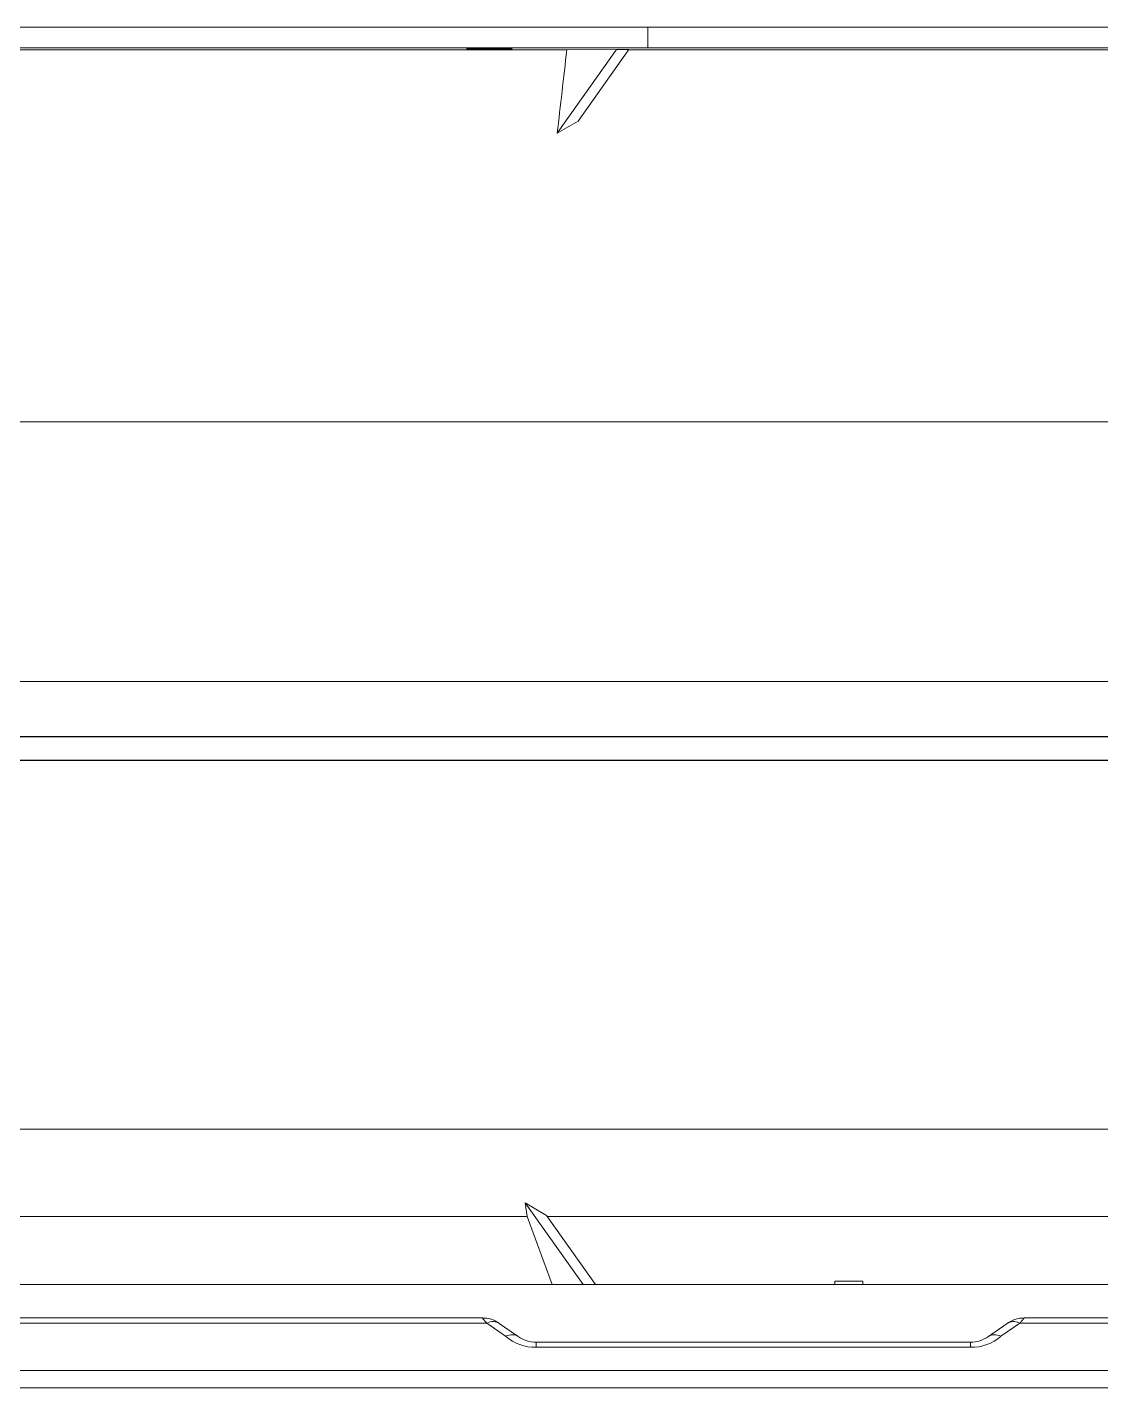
# Model space of a CAD drawing. Header units: millimetres. Extents: x 113490 to 142599, y -20467 to 115.
# Drawn here: x 126502.8 to 126810.1, y -6159.7 to -5770.2 of the extents above; entities that cross this region are included whole.
import ezdxf

# ---------------------------------------------------------------- set-up
doc = ezdxf.new("R2010")
doc.units = ezdxf.units.MM
doc.layers.add('DV1_0', color=7, linetype='Continuous')

msp = doc.modelspace()

# ---------------------------------------------------------------- linework, layer by layer
at = {"layer": 'DV1_0', "color": 7, "linetype": 'Continuous', "lineweight": 15}
for p, q in [((126680.43, -5770.18), (126386.09, -5770.18)), ((126680.43, -5770.18), (127064.76, -5770.18)), ((126680.43, -5770.18), (126680.43, -5776.08)), ((126680.43, -5776.08), (126386.09, -5776.08)), ((126409.24, -5776.68), (126657.28, -5776.68)), ((126628.99, -5776.33), (126628.65, -5776.35)), ((126641.21, -5776.35), (126641.54, -5776.33)), ((126654.53, -5800.53), (126671.51, -5776.53)), ((126671.51, -5776.53), (126657.28, -5776.68)), ((126660.5, -5797.09), (126675.03, -5776.55)), ((126675.03, -5776.55), (126671.51, -5776.53)), ((126674.93, -5776.68), (126859.5, -5776.68)), ((126680.43, -5776.08), (127064.76, -5776.08)), ((126654.53, -5800.53), (126660.5, -5797.09)), ((127010.76, -5973.34), (126055.76, -5973.34)), ((126997.05, -5973.22), (126069.47, -5973.22)), ((127010.76, -5980.02), (126055.76, -5980.02)), ((126997.16, -5980.14), (126069.36, -5980.14)), ((126998.76, -6085.69), (126067.76, -6085.69)), ((126645.41, -6106.81), (126651.51, -6110.43)), ((126645.41, -6106.81), (126645.9, -6110.72)), ((126661.94, -6130.18), (126645.41, -6106.81)), ((126645.9, -6110.72), (126420.62, -6110.72)), ((126645.9, -6110.72), (126653.1, -6130.18)), ((126665.47, -6130.18), (126651.51, -6110.43)), ((126859.02, -6110.72), (126651.54, -6110.72)), ((127030.6, -6130.18), (126036.69, -6130.18)), ((126734, -6129.18), (126742, -6129.18)), ((126734, -6129.18), (126734, -6130.18)), ((126742, -6130.18), (126742, -6129.18)), ((126633.04, -6139.68), (126433.48, -6139.68)), ((126637.95, -6141.28), (126637.71, -6141.11)), ((126643.34, -6145.05), (126637.95, -6141.28)), ((126783.37, -6141.28), (126777.99, -6145.05)), ((126783.61, -6141.11), (126783.37, -6141.28)), ((126873.04, -6139.68), (126788.28, -6139.68)), ((126772.82, -6146.68), (126648.5, -6146.68))]:
    msp.add_line(p, q, dxfattribs=at)
at = {"layer": 'DV1_0', "color": 7, "linetype": 'Continuous', "lineweight": 20}
for p, q in [((126202.03, -5883.15), (127001.45, -5883.15)), ((126996.82, -5957.48), (126069.7, -5957.48)), ((126634.37, -6141.22), (126432.15, -6141.22)), ((126639.76, -6144.99), (126634.37, -6141.22)), ((126786.95, -6141.22), (126781.57, -6144.99)), ((126874.37, -6141.22), (126786.95, -6141.22)), ((126648.5, -6146.68), (126648.5, -6148.14)), ((126772.82, -6146.68), (126772.82, -6148.14)), ((126772.82, -6148.14), (126648.5, -6148.14)), ((125975.64, -6154.76), (127090.88, -6154.76)), ((125975.64, -6159.73), (127090.88, -6159.73))]:
    msp.add_line(p, q, dxfattribs=at)
at = {"layer": 'DV1_0', "color": 7, "linetype": 'Continuous', "lineweight": 15}
for centre, radius, start, end in [((126634.59, -5450.28), 326.14, 268.9356, 271.1628), ((126635.61, -6106.19), 329.92, 88.9481, 91.1498), ((126633.83, -6145.14), 5.36, 69.9142, 97.2184), ((126633.04, -6147.99), 8.31, 55, 72.2319), ((126788.28, -6147.99), 8.31, 106.9484, 125), ((126787.48, -6144.96), 5.18, 82.4063, 109.1972), ((126648.5, -6137.68), 9, 235, 270), ((126772.82, -6137.68), 9, 270, 305)]:
    msp.add_arc(centre, radius, start, end, dxfattribs=at)
at = {"layer": 'DV1_0', "color": 7, "linetype": 'Continuous', "lineweight": 20}
for centre, start, end in [((126648.3, -6135), 229.4667, 270.8885), ((126773.03, -6135), 269.1115, 310.5333)]:
    msp.add_arc(centre, 13.14, start, end, dxfattribs=at)
at = {"layer": 'DV1_0', "color": 7, "linetype": 'Continuous', "lineweight": 15}
for centre, major_axis, ratio, start_param, end_param in [((99320.4, 500.65), (-3207.25, -49935.13), 0.555503, 1.480016, 1.480498), ((126634.37, -6146.39), (3.58, 5.11), 0.647809, 0, 0.82425), ((126786.95, -6146.39), (-3.58, 5.11), 0.647809, 5.458935, 6.283185), ((126639.76, -6150.16), (3.58, 5.11), 0.647809, 0, 0.82425), ((126781.57, -6150.16), (-3.58, 5.11), 0.647809, 5.458935, 6.283185)]:
    msp.add_ellipse(centre, major_axis=major_axis, ratio=ratio, start_param=start_param, end_param=end_param, dxfattribs=at)
for points, knots in [([(126633.15, -6139.82), (126633.14, -6139.81), (126633.12, -6139.78), (126633.09, -6139.75), (126633.07, -6139.72), (126633.06, -6139.7), (126633.05, -6139.69), (126633.05, -6139.68), (126633.04, -6139.68), (126633.04, -6139.68), (126633.04, -6139.68)], [0.7509567, 0.7509567, 0.7509567, 0.7509567, 0.7916016, 0.8314503, 0.8682579, 0.9005755, 0.9291212, 0.954231, 0.9772561, 1, 1, 1, 1]), ([(126788.28, -6139.68), (126788.28, -6139.68), (126788.28, -6139.68), (126788.28, -6139.68), (126788.27, -6139.69), (126788.26, -6139.7), (126788.25, -6139.72), (126788.23, -6139.75), (126788.2, -6139.78), (126788.18, -6139.8), (126788.17, -6139.82)], [0, 0, 0, 0, 0.0225374, 0.0454989, 0.0704143, 0.098741, 0.1307988, 0.1673279, 0.2070823, 0.2462765, 0.2462765, 0.2462765, 0.2462765])]:
    msp.add_open_spline(points, degree=3, knots=knots, dxfattribs=at)
at = {"layer": 'DV1_0', "color": 7, "linetype": 'Continuous', "lineweight": 20}
for points, knots in [([(126634.37, -6141.22), (126634.33, -6141.18), (126634.25, -6141.09), (126634.15, -6140.98), (126634.04, -6140.86), (126633.95, -6140.76), (126633.86, -6140.66), (126633.78, -6140.56), (126633.7, -6140.48), (126633.63, -6140.39), (126633.56, -6140.31), (126633.49, -6140.24), (126633.44, -6140.17), (126633.38, -6140.1), (126633.33, -6140.04), (126633.28, -6139.98), (126633.23, -6139.92), (126633.19, -6139.87), (126633.16, -6139.84), (126633.15, -6139.82)], [0, 0, 0, 0, 0.0543588, 0.1067058, 0.1570709, 0.205627, 0.2525109, 0.2978687, 0.3418474, 0.3846002, 0.4262902, 0.467097, 0.5072271, 0.5469309, 0.586537, 0.626506, 0.6676125, 0.7095209, 0.7509567, 0.7509567, 0.7509567, 0.7509567]), ([(126788.17, -6139.82), (126788.17, -6139.82), (126788.16, -6139.83), (126788.13, -6139.87), (126788.09, -6139.92), (126788.05, -6139.98), (126788, -6140.04), (126787.94, -6140.1), (126787.89, -6140.17), (126787.83, -6140.24), (126787.77, -6140.31), (126787.7, -6140.39), (126787.62, -6140.48), (126787.55, -6140.56), (126787.46, -6140.66), (126787.37, -6140.76), (126787.28, -6140.86), (126787.18, -6140.98), (126787.07, -6141.09), (126786.99, -6141.18), (126786.95, -6141.22)], [0.2462765, 0.2462765, 0.2462765, 0.2462765, 0.2478004, 0.2893052, 0.3313103, 0.3725387, 0.4126163, 0.4523132, 0.4921018, 0.5323136, 0.5732018, 0.614975, 0.657814, 0.7018834, 0.7473364, 0.7943251, 0.84298, 0.893508, 0.9458809, 1, 1, 1, 1])]:
    msp.add_open_spline(points, degree=3, knots=knots, dxfattribs=at)

doc.saveas('drawing.dxf')
